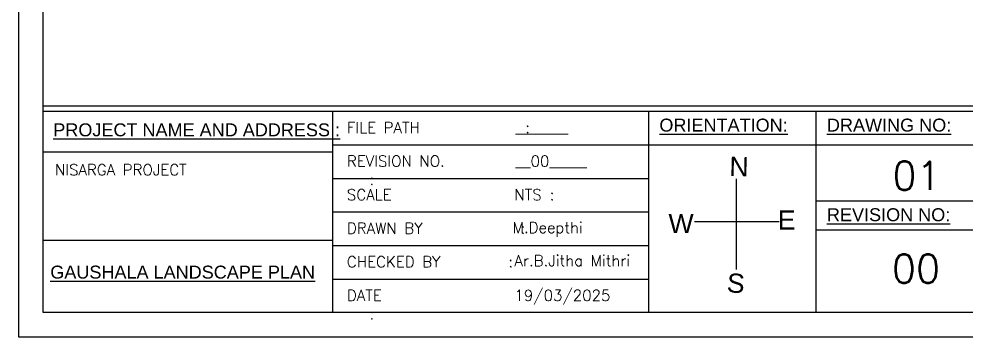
# Model space of a CAD drawing. Header units: metres. Extents: x 251860 to 269438, y 1966787 to 1972367.
# Drawn here: x 266100 to 268234, y 1968819 to 1969534 of the extents above; entities that cross this region are included whole.
import ezdxf

# ---------------------------------------------------------------- set-up
doc = ezdxf.new("R2010")
doc.units = ezdxf.units.M
doc.header["$MEASUREMENT"] = 0
doc.layers.add('PDF3_PDF_INDEX', color=1, linetype='CONTINUOUS')
doc.styles.add('s2', font='swissl.ttf')
doc.styles.get("Standard").update_dxf_attribs({"font": 'txt_____.ttf', "height": 2.5})
doc.styles.add('vni2', font='arial.ttf', dxfattribs={"height": 6.5})

msp = doc.modelspace()

# ---------------------------------------------------------------- linework, layer by layer
at = {"layer": 'PDF3_PDF_INDEX', "color": 7, "lineweight": 25}
for p, q in [((266154.75271, 1969338.87587), (269023.60717, 1969338.87587)), ((266154.75271, 1969326.75605), (269023.60717, 1969326.75605)), ((266807.33166, 1968873.79951), (266807.33166, 1969326.75605)), ((266807.33166, 1968873.79951), (266807.33166, 1969326.75605)), ((267518.46808, 1969326.75605), (267518.46808, 1968873.79951)), ((267896.07469, 1969326.75605), (267896.07469, 1968873.79951)), ((266807.33166, 1969251.26329), (267518.46808, 1969251.26329)), ((267518.46808, 1969251.26329), (269023.60717, 1969251.26329)), ((266154.75271, 1969235.94734), (266807.33166, 1969235.94734)), ((266807.33166, 1969175.77054), (267518.46808, 1969175.77054)), ((267716.23939, 1969174.84255), (267716.23939, 1968970.81873)), ((267896.07469, 1969125.19265), (268359.35112, 1969125.19265)), ((266807.33166, 1969100.27778), (267518.46808, 1969100.27778)), ((267813.48814, 1969078.31283), (267622.59244, 1969078.31283)), ((267896.07469, 1969060.21655), (268359.35112, 1969060.21655)), ((266154.75271, 1969036.7532), (266807.33166, 1969036.7532)), ((266807.33166, 1969024.78502), (267518.46808, 1969024.78502)), ((266807.33166, 1968949.29227), (267518.46808, 1968949.29227))]:
    msp.add_line(p, q, dxfattribs=at)
for points in [[(266099.94468, 1970924.54587), (269077.49634, 1970924.54587), (269077.49634, 1968818.99148), (266099.94468, 1968818.99148)], [(266154.29328, 1970876.69763), (269023.14774, 1970876.69763), (269023.60717, 1968873.79951), (266154.75271, 1968873.79951)]]:
    msp.add_lwpolyline(points, close=True, dxfattribs=at)

# ---------------------------------------------------------------- texts
for s, height, style, p in [('%%UPROJECT NAME AND ADDRESS :', 29.1145033, 's2', (266177.31322, 1969270.47421)), ('%%UORIENTATION:', 29.1145033, 's2', (267543.23977, 1969281.15514)), ('%%UDRAWING NO:', 29.1145033, 's2', (267920.84637, 1969281.15514)), ('E', 43.09258, 'vni2', (267809.94411, 1969060.66092)), ('%%UREVISION NO:', 29.1145033, 's2', (267920.84637, 1969079.59174)), ('W', 43.09258, 'vni2', (267563.70626, 1969052.74833)), ('%%UGAUSHALA LANDSCAPE PLAN', 29.1145033, 's2', (266170.57345, 1968950.45188))]:
    msp.add_text(s, height=height, dxfattribs=dict(at, style=style)).set_placement(p)
at = {"layer": 'PDF3_PDF_INDEX', "color": 7, "lineweight": 25, "style": 'vni2'}
for s, rotation, p in [('N', 358.43184141, (267700.46266, 1969181.56022)), ('S', 355.70747316, (267693.96226, 1968920.04421))]:
    msp.add_text(s, height=43.09258, rotation=rotation, dxfattribs=at).set_placement(p)
at = {"layer": 'PDF3_PDF_INDEX', "color": 7, "lineweight": 25, "attachment_point": 1}
for s, width, heights, insert, char_height in [('FILE PATH              :', 564.5865806, [58.89664], (266839.04138, 1969302.5327), 24.7483194), ('_______', 213.4818286, [110.92309], (267218.88902, 1969302.5327), 24.748319), ('NISARGA PROJECT', 729.7235858, [157.05949], (266181.06385, 1969207.67001), 24.7483194), ('REVISION NO.        :', 320.6277146, [110.92309], (266839.04138, 1969227.03994), 24.7483194), ('__00_____', 213.4818286, [110.92309], (267218.88902, 1969227.03994), 24.748319), ('01', 213.4818286, [110.92309], (268068.37817, 1969213.76563), 63.638536), ('SCALE                     :', 454.3893959, [87.51134], (266839.04138, 1969151.54719), 24.7483194), ('NTS', 213.4818286, [110.92309], (267216.55841, 1969151.54719), 24.748319), ('DRAWN BY             :', 452.4452081, [81.00889], (266839.04138, 1969076.05443), 24.7483194), ('M.Deepthi', 393.1540707, [110.92309], (267212.48481, 1969077.63989), 24.748319), ('CHECKED BY         :', 412.0912985, [90.11231], (266839.04138, 1969000.56167), 24.7483194), ('Ar.B.Jitha Mithri', 513.1620094, [105.76544], (267216.55841, 1969003.11652), 24.7483194), ('00', 213.4818286, [110.92309], (268066.99925, 1969004.34607), 63.638536), ('DATE                       :', 441.1740322, [99.21672], (266839.04138, 1968925.06892), 24.7483194), ('19/03/2025', 213.4818286, [110.92309], (267216.55841, 1968925.06892), 24.748319)]:
    msp.add_mtext_dynamic_manual_height_columns(s, width=width, gutter_width=4.55353, heights=heights, dxfattribs=dict(at, insert=insert, char_height=char_height))

doc.saveas('drawing.dxf')
